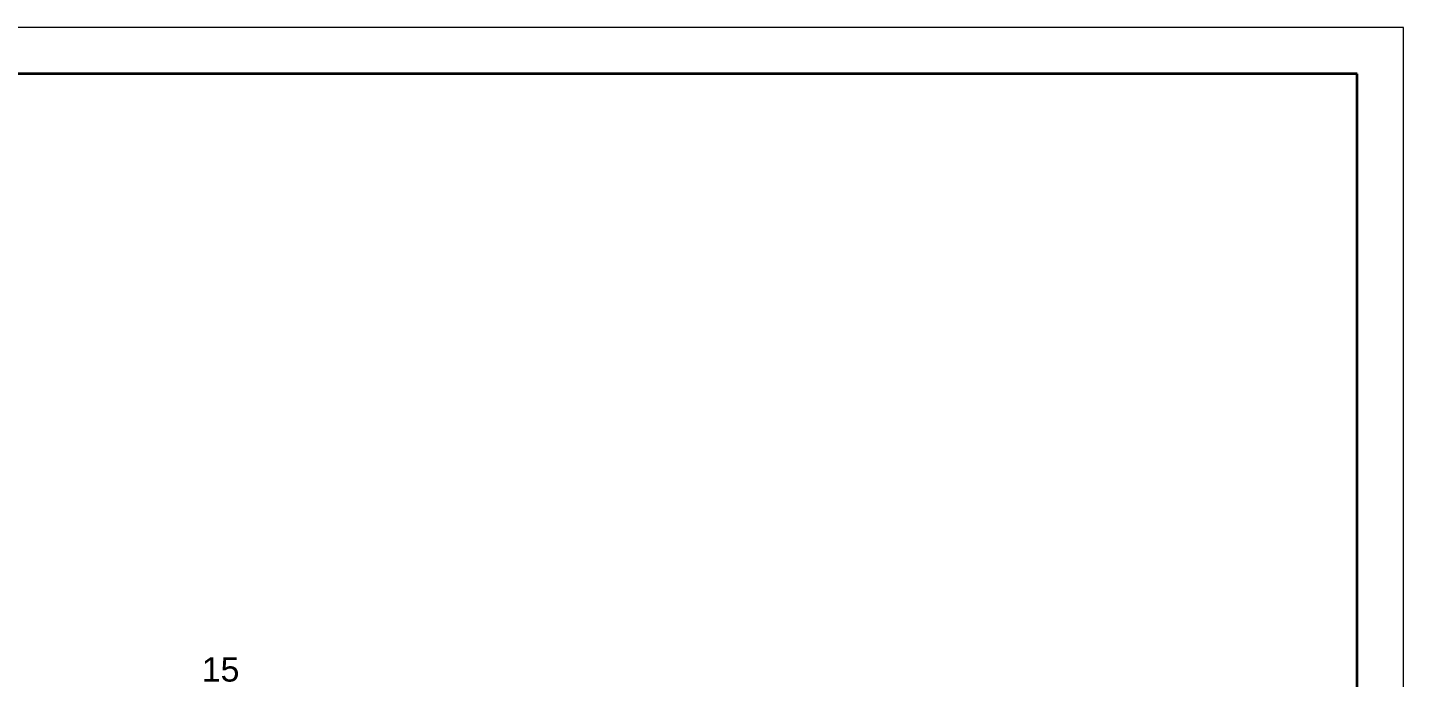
# Model space of a CAD drawing. Header units: millimetres. Extents: x -297 to 297, y -210 to 210.
# Drawn here: x 0 to 297, y 69.6 to 210 of the extents above; entities that cross this region are included whole.
import ezdxf

# ---------------------------------------------------------------- set-up
doc = ezdxf.new("R2010")
doc.units = ezdxf.units.MM
for name, color, linetype, lineweight in [('AM_5', 3, 'Continuous', 25), ('粗实线层', 7, 'Continuous', 35), ('细实线层', 7, 'Continuous', 18)]:
    doc.layers.add(name, color=color, linetype=linetype, lineweight=lineweight)
doc.styles.add('标准', font='')
doc.styles.get('标准').set_extended_font_data('arial')

# ---------------------------------------------------------------- blocks, each defined once
blk = doc.blocks.new('$CAXA_FRAME_13B17AC1$')
at = {"layer": '粗实线层'}
for p, q in [((287, 200), (-287, 200)), ((287, -200), (287, 200))]:
    blk.add_line(p, q, dxfattribs=at)
at = {"layer": '细实线层'}
for p, q in [((297, 210), (-297, 210)), ((297, -210), (297, 210))]:
    blk.add_line(p, q, dxfattribs=at)

msp = doc.modelspace()

# ---------------------------------------------------------------- block references
at = {"layer": '粗实线层'}
msp.add_blockref('$CAXA_FRAME_13B17AC1$', (0, 0), dxfattribs=at)

# ---------------------------------------------------------------- texts
at = {"layer": 'AM_5', "color": 7, "insert": (41.67, 71.29), "char_height": 5.25, "width": 14.1334, "attachment_point": 5, "style": '标准'}
msp.add_mtext('15', dxfattribs=at)

doc.saveas('drawing.dxf')
